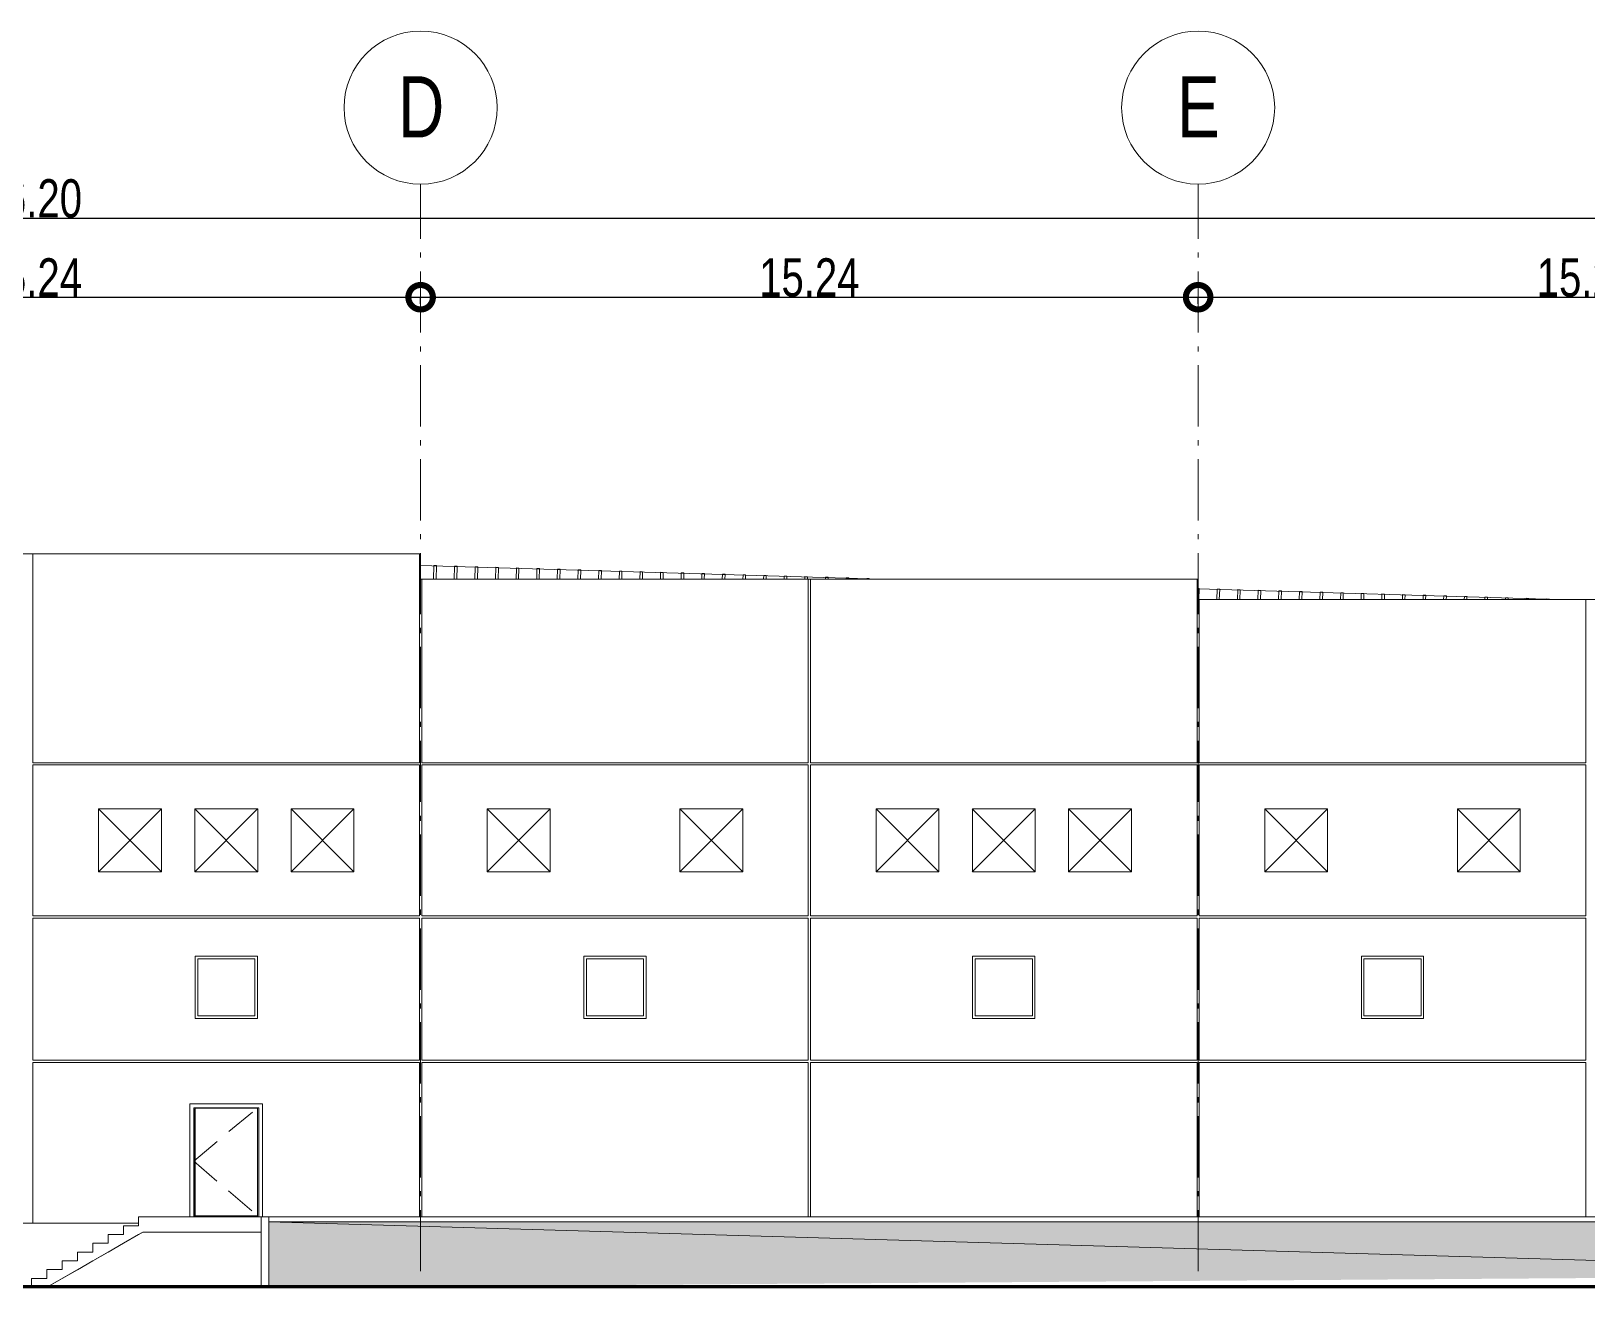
# Model space of a CAD drawing. Header units: metres. Extents: x -199 to 506, y -5 to 23.
# Drawn here: x 205.11 to 235.6, y -1.37 to 23.24 of the extents above; entities that cross this region are included whole.
import ezdxf

# ---------------------------------------------------------------- set-up
doc = ezdxf.new("R2010")
doc.units = ezdxf.units.M
doc.linetypes.add('01_Grid', pattern=[1.74, 1.2, -0.27, 0, -0.27])
doc.linetypes.add('04_Proyection', pattern=[0.9, 0.6, -0.3])
for name, color, linetype, lineweight in [('03EJES-1', 1, '01_Grid', 5), ('04NOEJE', 2, 'Continuous', 18), ('04NOEJE-1', 2, 'Continuous', 5), ('06MUREXT', 92, 'Continuous', 9), ('11PUER', 1, 'Continuous', 5), ('11PUER-1', 1, '04_Proyection', 5), ('13CIVERT', 7, 'Continuous', 5), ('14HATCH-1', 14, 'Continuous', 5), ('22AMUEB', 8, 'Continuous', 5), ('26VENT', 144, 'Continuous', 5), ('31COTAS', 1, 'Continuous', 5), ('46BANQ', 8, 'Continuous', 5), ('70LINEA', 1, 'Continuous', 13), ('70LINEA_1_0', 6, 'Continuous', 80)]:
    doc.layers.add(name, color=color, linetype=linetype, lineweight=lineweight)
doc.styles.add('Arial', font='arial.ttf', dxfattribs={"width": 0.75, "height": 1.2})
doc.styles.add('Arial_1', font='arial.ttf', dxfattribs={"width": 0.75, "height": 0.75})
doc.dimstyles.new('Standard_-_2_5mm_Arial_Transparent', dxfattribs={"dimscale": 0.3048, "dimtxt": 0.765195, "dimasz": 3.149606, "dimexe": 0, "dimexo": 0.984252, "dimgap": 0, "dimtad": 1, "dimrnd": 0.01, "dimzin": 0, "dimdsep": 46, "dimtxsty": 'Arial_1', "dimblk1": 'DOTSMALL', "dimblk2": 'DOTSMALL', "dimsah": 1, "dimcen": 0.09, "dimazin": 0, "dimtfac": 1, "dimtdec": 4, "dimtix": 1, "dimtmove": 0, "dimatfit": 3, "dimfxl": 1, "dimtvp": 1, "dimtolj": 1, "dimtzin": 0, "dimarcsym": 2})

# ---------------------------------------------------------------- blocks, each defined once
blk = doc.blocks.new('Skylight - Barrel Vault - 27_62x1_10 - Barrel Vault-V62-603rWestElevEje1Paint')
at = {"layer": '26VENT'}
for p, q in [((39.484, 12.5), (30.48, 12.771)), ((30.733, 12.5), (30.741, 12.769)), ((30.792, 12.768), (30.741, 12.769)), ((30.792, 12.761), (30.784, 12.5)), ((30.792, 12.768), (30.792, 12.762)), ((31.137, 12.501), (31.145, 12.751)), ((31.196, 12.755), (31.145, 12.757)), ((31.145, 12.751), (31.145, 12.757)), ((31.196, 12.755), (31.188, 12.501)), ((31.542, 12.501), (31.549, 12.739)), ((31.6, 12.743), (31.549, 12.745)), ((31.549, 12.739), (31.549, 12.745)), ((31.6, 12.743), (31.593, 12.502)), ((31.946, 12.501), (31.953, 12.733)), ((32.004, 12.731), (31.953, 12.733)), ((32.004, 12.725), (31.997, 12.502)), ((32.004, 12.731), (32.004, 12.725)), ((32.35, 12.5), (32.357, 12.714)), ((32.408, 12.719), (32.357, 12.721)), ((32.357, 12.715), (32.357, 12.721)), ((32.407, 12.713), (32.401, 12.502)), ((32.408, 12.719), (32.407, 12.713)), ((32.755, 12.5), (32.761, 12.708)), ((32.812, 12.707), (32.761, 12.708)), ((32.812, 12.707), (32.805, 12.502)), ((33.159, 12.501), (33.165, 12.696)), ((33.216, 12.695), (33.165, 12.696)), ((33.216, 12.695), (33.21, 12.502)), ((33.563, 12.502), (33.569, 12.684)), ((33.619, 12.683), (33.569, 12.684)), ((33.619, 12.676), (33.614, 12.502)), ((33.619, 12.683), (33.619, 12.677)), ((33.968, 12.502), (33.973, 12.672)), ((34.023, 12.67), (33.973, 12.672)), ((34.023, 12.67), (34.018, 12.501)), ((34.372, 12.501), (34.376, 12.653)), ((34.376, 12.654), (34.377, 12.66)), ((34.427, 12.658), (34.377, 12.66)), ((34.427, 12.658), (34.423, 12.501)), ((34.776, 12.502), (34.781, 12.648)), ((34.831, 12.646), (34.781, 12.648)), ((34.831, 12.64), (34.827, 12.502)), ((34.831, 12.646), (34.831, 12.64)), ((35.18, 12.502), (35.184, 12.635)), ((35.235, 12.634), (35.184, 12.635)), ((35.235, 12.628), (35.231, 12.502)), ((35.235, 12.634), (35.235, 12.628)), ((35.585, 12.503), (35.588, 12.617)), ((35.639, 12.622), (35.588, 12.623)), ((35.588, 12.618), (35.588, 12.623)), ((35.639, 12.622), (35.636, 12.503)), ((35.989, 12.502), (35.992, 12.611)), ((36.043, 12.61), (35.992, 12.611)), ((36.043, 12.61), (36.04, 12.502)), ((36.393, 12.501), (36.396, 12.599)), ((36.447, 12.597), (36.396, 12.599)), ((36.447, 12.591), (36.444, 12.5)), ((36.447, 12.597), (36.447, 12.592)), ((36.798, 12.502), (36.8, 12.58)), ((36.851, 12.585), (36.8, 12.587)), ((36.8, 12.581), (36.8, 12.587)), ((36.851, 12.585), (36.848, 12.503)), ((37.202, 12.503), (37.204, 12.569)), ((37.255, 12.573), (37.204, 12.575)), ((37.204, 12.569), (37.204, 12.575)), ((37.255, 12.573), (37.253, 12.503)), ((37.606, 12.502), (37.608, 12.562)), ((37.659, 12.561), (37.608, 12.562)), ((37.659, 12.555), (37.657, 12.502)), ((37.659, 12.561), (37.659, 12.555)), ((38.011, 12.502), (38.012, 12.55)), ((38.063, 12.549), (38.012, 12.55)), ((38.063, 12.542), (38.061, 12.503)), ((38.063, 12.549), (38.063, 12.543)), ((38.415, 12.503), (38.416, 12.538)), ((38.467, 12.537), (38.416, 12.538)), ((38.467, 12.537), (38.466, 12.503)), ((38.819, 12.501), (38.82, 12.52)), ((38.871, 12.524), (38.82, 12.526)), ((38.82, 12.52), (38.82, 12.526)), ((38.871, 12.524), (38.87, 12.499)), ((39.223, 12.503), (39.224, 12.514)), ((39.275, 12.512), (39.224, 12.514)), ((39.275, 12.512), (39.274, 12.507)), ((39.274, 12.506), (39.274, 12.503)), ((39.679, 12.5), (39.628, 12.502)), ((39.628, 12.502), (39.628, 12.502)), ((45.738, 12.318), (45.72, 12.318)), ((52.773, 12.1), (45.72, 12.312)), ((45.738, 12.318), (45.731, 12.1)), ((46.085, 12.1), (46.091, 12.301)), ((46.142, 12.306), (46.091, 12.307)), ((46.091, 12.301), (46.091, 12.307)), ((46.142, 12.306), (46.135, 12.1)), ((46.489, 12.101), (46.495, 12.295)), ((46.545, 12.293), (46.495, 12.295)), ((46.545, 12.287), (46.54, 12.101)), ((46.545, 12.293), (46.545, 12.288)), ((46.893, 12.101), (46.899, 12.283)), ((46.949, 12.281), (46.899, 12.283)), ((46.949, 12.275), (46.944, 12.101)), ((46.949, 12.281), (46.949, 12.276)), ((47.297, 12.101), (47.303, 12.271)), ((47.353, 12.269), (47.303, 12.271)), ((47.353, 12.269), (47.348, 12.101)), ((47.702, 12.101), (47.707, 12.259)), ((47.757, 12.257), (47.707, 12.259)), ((47.757, 12.257), (47.753, 12.1)), ((48.106, 12.1), (48.11, 12.246)), ((48.161, 12.245), (48.11, 12.246)), ((48.161, 12.239), (48.157, 12.1)), ((48.161, 12.245), (48.161, 12.239)), ((48.51, 12.101), (48.514, 12.234)), ((48.565, 12.233), (48.514, 12.234)), ((48.565, 12.233), (48.561, 12.101)), ((48.915, 12.101), (48.918, 12.216)), ((48.969, 12.221), (48.918, 12.222)), ((48.918, 12.216), (48.918, 12.222)), ((48.969, 12.221), (48.966, 12.101)), ((49.319, 12.101), (49.322, 12.21)), ((49.373, 12.208), (49.322, 12.21)), ((49.373, 12.202), (49.37, 12.101)), ((49.373, 12.208), (49.373, 12.203)), ((49.725, 12.173), (49.726, 12.198)), ((49.777, 12.196), (49.726, 12.198)), ((49.723, 12.1), (49.725, 12.173)), ((49.777, 12.19), (49.774, 12.1)), ((49.777, 12.196), (49.777, 12.19)), ((50.128, 12.101), (50.13, 12.179)), ((50.181, 12.184), (50.13, 12.186)), ((50.13, 12.18), (50.13, 12.186)), ((50.181, 12.184), (50.178, 12.101)), ((50.532, 12.101), (50.534, 12.167)), ((50.585, 12.172), (50.534, 12.173)), ((50.534, 12.168), (50.534, 12.173)), ((50.585, 12.166), (50.583, 12.101)), ((50.585, 12.172), (50.585, 12.166)), ((50.936, 12.101), (50.938, 12.161)), ((50.989, 12.16), (50.938, 12.161)), ((50.989, 12.153), (50.987, 12.1)), ((50.989, 12.16), (50.989, 12.154)), ((51.341, 12.101), (51.342, 12.143)), ((51.393, 12.148), (51.342, 12.149)), ((51.342, 12.143), (51.342, 12.149)), ((51.393, 12.141), (51.391, 12.101)), ((51.393, 12.148), (51.393, 12.142)), ((51.745, 12.101), (51.746, 12.137)), ((51.797, 12.135), (51.746, 12.137)), ((51.797, 12.135), (51.796, 12.101)), ((52.149, 12.1), (52.15, 12.125)), ((52.201, 12.123), (52.15, 12.125)), ((52.201, 12.123), (52.2, 12.101)), ((52.553, 12.101), (52.554, 12.113)), ((52.605, 12.111), (52.554, 12.113)), ((52.605, 12.111), (52.604, 12.101)), ((52.969, 12.1), (52.958, 12.1))]:
    blk.add_line(p, q, dxfattribs=at)
blk = doc.blocks.new('Window - Fixed - 1_22x1_22 - Standard-7124419-603rWestElevEje1Paint')
at = {"layer": '26VENT'}
for p, q in [((3.25, 5.06), (3.25, 3.94)), ((3.25, 5.06), (4.37, 5.06)), ((3.25, 3.94), (3.25, 5.06)), ((4.37, 3.94), (4.37, 5.06)), ((4.37, 5.06), (4.37, 3.94)), ((3.25, 3.94), (4.37, 3.94)), ((4.37, 3.94), (3.25, 3.94))]:
    blk.add_line(p, q, dxfattribs=at)
blk = doc.blocks.new('Sgl - F - AI - 4_x7_-7287666-603rWestElevEje1Paint')
at = {"layer": '11PUER'}
for p, q in [((26.062645, 2.1336), (27.281845, 2.1336)), ((26.062645, 2.1336), (26.062645, 0.01905)), ((27.281845, 0.01905), (27.281845, 2.1336)), ((27.281845, 0.01905), (26.062645, 0.01905))]:
    blk.add_line(p, q, dxfattribs=at)
at = {"layer": '11PUER-1'}
for q in [(27.307245, 2.159), (27.307245, 0)]:
    blk.add_line((26.032755, 1.092625), q, dxfattribs=at)
blk = doc.blocks.new('Mesker Frame AI - Mesker Frame AI2-7287668-603rWestElevEje1Paint')
at = {"layer": '22AMUEB'}
for p, q in [((27.380745, 2.2136), (25.959255, 2.2136)), ((25.959255, 2.2136), (25.959255, 0)), ((26.034255, 0), (26.034255, 2.1386)), ((26.034255, 2.1386), (27.305745, 2.1386)), ((27.305745, 2.1386), (27.305745, 0)), ((27.380745, 2.2136), (27.380745, 0)), ((26.054255, 0), (26.054255, 2.1186)), ((26.054255, 2.1186), (26.062645, 2.1186)), ((27.281845, 2.1186), (27.285745, 2.1186)), ((27.285745, 2.1186), (27.285745, 0))]:
    blk.add_line(p, q, dxfattribs=at)
blk = doc.blocks.new('Window - Square Opening - 1_23x1_23m-7476537-603rWestElevEje1Paint')
at = {"layer": '26VENT'}
for p, q in [((1.3067, 6.76405), (2.5386, 7.99595)), ((1.3067, 7.99595), (2.5386, 6.76405))]:
    blk.add_line(p, q, dxfattribs=at)
blk = doc.blocks.new('Window - Square Opening - 1_23x1_23m-V64-603rWestElevEje1Paint')
at = {"layer": '26VENT'}
for p, q in [((52.0333, 6.76405), (50.8014, 7.99595)), ((52.0333, 7.99595), (50.8014, 6.76405))]:
    blk.add_line(p, q, dxfattribs=at)
blk = doc.blocks.new('Grid - Standard-4449989-603rWestElevEje1Paint')
at = {"layer": '04NOEJE'}
blk.add_circle((0, 21.744), 1.5, dxfattribs=at)
blk = doc.blocks.new('_DotSmall')
at = {"color": 0, "linetype": 'ByBlock', "const_width": 0.5}
blk.add_lwpolyline([(-0.0625, 0, 1), (0.0625, 0, 1)], format="xyb", close=True, dxfattribs=at)
blk = doc.blocks.new('DIMBLOCK27-603rWestElevEje1Paint')
at = {"layer": '31COTAS', "color": 0, "lineweight": -2, "transparency": 16777216}
for p, q in [((167.021, 19.447), (167.021, 19.577)), ((167.021, 19.577), (243.221, 19.577)), ((243.221, 19.447), (243.221, 19.577))]:
    blk.add_line(p, q, dxfattribs=at)
at = {"layer": 'Defpoints', "color": 0, "transparency": 16777216}
for p in [(167.021, 19.747), (243.221, 19.747), (243.221, 19.577)]:
    blk.add_point(p, dxfattribs=at)
at = {"layer": '31COTAS', "color": 0, "lineweight": -2, "transparency": 16777216, "xscale": 0.9599999999999999, "yscale": 0.9599999999999999, "zscale": 0.9599999999999999, "rotation": 180}
blk.add_blockref('_DotSmall', (167.021, 19.577), dxfattribs=at)
at = {"layer": '31COTAS', "color": 0, "lineweight": -2, "transparency": 16777216, "xscale": 0.9599999999999999, "yscale": 0.9599999999999999, "zscale": 0.9599999999999999}
blk.add_blockref('_DotSmall', (243.221, 19.577), dxfattribs=at)
at = {"layer": '31COTAS', "color": 0, "transparency": 16777216, "insert": (205.121, 19.96), "char_height": 0.75, "width": 2.28852, "attachment_point": 5, "style": 'Arial_1'}
blk.add_mtext('\\A1;76.20', dxfattribs=at)
blk = doc.blocks.new('DIMBLOCK30-603rWestElevEje1Paint')
at = {"layer": '31COTAS', "color": 0, "lineweight": -2, "transparency": 16777216}
for p, q in [((197.501, 17.897), (197.501, 18.027)), ((197.501, 18.027), (212.741, 18.027)), ((212.741, 17.897), (212.741, 18.027))]:
    blk.add_line(p, q, dxfattribs=at)
at = {"layer": 'Defpoints', "color": 0, "transparency": 16777216}
for p in [(197.501, 18.197), (212.741, 18.197), (212.741, 18.027)]:
    blk.add_point(p, dxfattribs=at)
at = {"layer": '31COTAS', "color": 0, "lineweight": -2, "transparency": 16777216, "xscale": 0.9599999999999999, "yscale": 0.9599999999999999, "zscale": 0.9599999999999999, "rotation": 180}
blk.add_blockref('_DotSmall', (197.501, 18.027), dxfattribs=at)
at = {"layer": '31COTAS', "color": 0, "lineweight": -2, "transparency": 16777216, "xscale": 0.9599999999999999, "yscale": 0.9599999999999999, "zscale": 0.9599999999999999}
blk.add_blockref('_DotSmall', (212.741, 18.027), dxfattribs=at)
at = {"layer": '31COTAS', "color": 0, "transparency": 16777216, "insert": (205.121, 18.41), "char_height": 0.75, "width": 2.28852, "attachment_point": 5, "style": 'Arial_1'}
blk.add_mtext('\\A1;15.24', dxfattribs=at)
blk = doc.blocks.new('DIMBLOCK31-603rWestElevEje1Paint')
at = {"layer": '31COTAS', "color": 0, "lineweight": -2, "transparency": 16777216}
for p, q in [((212.741, 17.897), (212.741, 18.027)), ((212.741, 18.027), (227.981, 18.027)), ((227.981, 17.897), (227.981, 18.027))]:
    blk.add_line(p, q, dxfattribs=at)
at = {"layer": 'Defpoints', "color": 0, "transparency": 16777216}
for p in [(212.741, 18.197), (227.981, 18.197), (227.981, 18.027)]:
    blk.add_point(p, dxfattribs=at)
at = {"layer": '31COTAS', "color": 0, "lineweight": -2, "transparency": 16777216, "xscale": 0.9599999999999999, "yscale": 0.9599999999999999, "zscale": 0.9599999999999999, "rotation": 180}
blk.add_blockref('_DotSmall', (212.741, 18.027), dxfattribs=at)
at = {"layer": '31COTAS', "color": 0, "lineweight": -2, "transparency": 16777216, "xscale": 0.9599999999999999, "yscale": 0.9599999999999999, "zscale": 0.9599999999999999}
blk.add_blockref('_DotSmall', (227.981, 18.027), dxfattribs=at)
at = {"layer": '31COTAS', "color": 0, "transparency": 16777216, "insert": (220.361, 18.41), "char_height": 0.75, "width": 2.28852, "attachment_point": 5, "style": 'Arial_1'}
blk.add_mtext('\\A1;15.24', dxfattribs=at)
blk = doc.blocks.new('DIMBLOCK32-603rWestElevEje1Paint')
at = {"layer": '31COTAS', "color": 0, "lineweight": -2, "transparency": 16777216}
for p, q in [((227.981, 17.897), (227.981, 18.027)), ((227.981, 18.027), (243.221, 18.027)), ((243.221, 17.897), (243.221, 18.027))]:
    blk.add_line(p, q, dxfattribs=at)
at = {"layer": 'Defpoints', "color": 0, "transparency": 16777216}
for p in [(227.981, 18.197), (243.221, 18.197), (243.221, 18.027)]:
    blk.add_point(p, dxfattribs=at)
at = {"layer": '31COTAS', "color": 0, "lineweight": -2, "transparency": 16777216, "xscale": 0.9599999999999999, "yscale": 0.9599999999999999, "zscale": 0.9599999999999999, "rotation": 180}
blk.add_blockref('_DotSmall', (227.981, 18.027), dxfattribs=at)
at = {"layer": '31COTAS', "color": 0, "lineweight": -2, "transparency": 16777216, "xscale": 0.9599999999999999, "yscale": 0.9599999999999999, "zscale": 0.9599999999999999}
blk.add_blockref('_DotSmall', (243.221, 18.027), dxfattribs=at)
at = {"layer": '31COTAS', "color": 0, "transparency": 16777216, "insert": (235.601, 18.41), "char_height": 0.75, "width": 2.28852, "attachment_point": 5, "style": 'Arial_1'}
blk.add_mtext('\\A1;15.24', dxfattribs=at)

msp = doc.modelspace()

# ---------------------------------------------------------------- hatches: boundary and pattern name
at = {"layer": '14HATCH-1'}
h = msp.add_hatch(dxfattribs=at)
h.set_pattern_fill('FP_10', color=256, style=0, pattern_type=2)
h.set_pattern_definition([(359.602, (184.0786, -1.168), (3.809493, 0.92156), [1.143, -2.667]), (359.602, (186.3636, -1.089), (3.809493, 0.92156), [0.952, -2.857]), (359.602, (186.1736, -1.04), (3.809493, 0.92156), [0.762, -3.048]), (359.602, (185.0306, -0.795), (3.809493, 0.92156), [0.571, -0.571, 0.762, -1.905]), (359.602, (185.0306, -0.748), (3.809493, 0.92156), [0.762, -0.19, 0.952, -1.905]), (359.602, (183.3166, -0.546), (3.809493, 0.92156), [0.952, -2.857]), (359.602, (186.9356, -0.524), (3.809493, 0.92156), [0.952, -2.857]), (90, (183.3166, -0.973), (-3.81, 0.974), [0.142, -0.806]), (90, (183.8876, -0.266), (-3.81, 0.974), [0.095, -0.853]), (90, (184.0786, -1.168), (-3.81, 0.974), [0.142, -0.806]), (90, (184.4596, -0.317), (-3.81, 0.974), [0.047, -0.9]), (90, (184.6496, -0.698), (-3.81, 0.974), [0.142, -0.806]), (90, (185.0306, -1.032), (-3.81, 0.974), [0.237, -0.711]), (90, (185.4116, -0.371), (-3.81, 0.974), [0.142, -0.806]), (90, (185.7926, -0.753), (-3.81, 0.974), [0.19, -0.758]), (90, (185.9826, -0.754), (-3.81, 0.974), [0.19, -0.758]), (90, (186.3636, -1.184), (-3.81, 0.974), [0.095, -0.853]), (90, (186.9356, -1.045), (-3.81, 0.974), [0.237, -0.711]), (13.595, (183.6976, -1.07), (0.000264, 0.947613), [1.176, -2.744]), (13.595, (184.0786, -1.025), (0.000264, 0.947613), [0.588, -3.332]), (13.595, (185.7926, -0.516), (0.000264, 0.947613), [0.784, -3.136]), (13.595, (185.7926, -0.469), (0.000264, 0.947613), [0.588, -3.332]), (165.655, (184.4596, -0.554), (-3.810145, 0.026838), [0.197, -3.736]), (165.655, (183.6976, -1.07), (-3.810145, 0.026838), [0.393, -3.539]), (165.655, (184.8406, -0.794), (-3.810145, 0.026838), [0.393, -3.539]), (165.655, (185.7926, -0.563), (-3.810145, 0.026838), [0.393, -3.539]), (165.655, (186.9356, -0.382), (-3.810145, 0.026838), [0.59, -3.343]), (165.655, (186.9356, -0.429), (-3.810145, 0.026838), [0.393, -3.539]), (165.655, (186.7446, -0.333), (-3.810145, 0.026838), [0.393, -3.539]), (165.655, (185.6016, -1.178), (-3.810145, 0.026838), [0.59, -3.343]), (6.698, (186.7446, -0.617), (3.8101292, -0.0267843), [0.384, -7.289]), (6.698, (185.7926, -0.848), (3.8101292, -0.0267843), [0.384, -7.289]), (6.698, (184.4596, -0.554), (3.8101292, -0.0267843), [0.767, -6.905]), (6.698, (184.6496, -0.319), (3.8101292, -0.0267843), [0.767, -6.905]), (6.698, (184.6496, -0.556), (3.8101292, -0.0267843), [0.767, -6.905]), (6.698, (186.9356, -0.382), (3.8101292, -0.0267843), [0.767, -6.905]), (6.698, (183.3166, -0.831), (3.8101292, -0.0267843), [1.151, -6.521]), (6.698, (183.3166, -0.783), (3.8101292, -0.0267843), [1.151, -6.521]), (6.698, (183.3166, -0.404), (3.8101292, -0.0267843), [1.151, -6.521]), (26.133, (185.2206, -0.465), (-0.000457, 0.947676), [0.212, -4.032]), (26.133, (186.9356, -0.524), (-0.000457, 0.947676), [0.212, -2.546, 0.424, -1.061]), (26.133, (186.5546, -0.616), (-0.000457, 0.947676), [0.424, -3.819]), (26.133, (184.2686, -0.505), (-0.000457, 0.947676), [0.424, -3.819]), (26.133, (184.0786, -0.504), (-0.000457, 0.947676), [0.424, -3.819]), (26.133, (185.4116, -0.419), (-0.000457, 0.947676), [0.637, -3.607]), (153.228, (184.4596, -0.649), (-0.000155, 0.947652), [0.213, -4.054]), (153.228, (186.9356, -0.761), (-0.000155, 0.947652), [0.213, -4.054]), (153.228, (186.1736, -1.04), (-0.000155, 0.947652), [0.427, -3.841]), (153.228, (185.9826, -0.991), (-0.000155, 0.947652), [0.427, -3.841]), (153.228, (186.3636, -0.33), (-0.000155, 0.947652), [0.427, -3.841]), (153.228, (183.3166, -0.783), (-0.000155, 0.947652), [0.427, -3.841]), (153.228, (185.2206, -1.176), (-0.000155, 0.947652), [0.64, -3.627]), (172.517, (186.5546, -0.616), (-3.8100083, 0.02641), [0.769, -6.917]), (172.517, (186.7446, -0.665), (-3.8100083, 0.02641), [0.769, -6.917]), (172.517, (183.8876, -1.119), (-3.8100083, 0.02641), [0.384, -7.301]), (172.517, (185.0306, -0.748), (-3.8100083, 0.02641), [0.384, -7.301]), (172.517, (185.7926, -0.469), (-3.8100083, 0.02641), [0.384, -7.301])])
h.paths.add_polyline_path([(245.401, -1.131), (247.809, -1.111), (243.721, -0.1), (209.766, -0.1), (245.17, -1.124)])
h = msp.add_hatch(dxfattribs=at)
h.set_pattern_fill('FP_11', color=256, style=0, pattern_type=2)
h.set_pattern_definition([(0.344, (184.1186, -2.05), (3.80989, 1.5289), [1.143, -2.667]), (0.344, (186.4046, -1.886), (3.80989, 1.5289), [0.952, -2.857]), (0.344, (186.2146, -1.812), (3.80989, 1.5289), [0.762, -3.048]), (0.344, (185.0716, -1.442), (3.80989, 1.5289), [0.571, -0.571, 0.762, -1.905]), (0.344, (185.0716, -1.367), (3.80989, 1.5289), [0.762, -0.19, 0.952, -1.905]), (0.344, (183.3566, -1.076), (3.80989, 1.5289), [0.952, -2.857]), (0.344, (186.9766, -0.979), (3.80989, 1.5289), [0.952, -2.857]), (90, (183.3566, -1.754), (-3.81, 1.483), [0.226, -1.28]), (90, (183.9286, -0.62), (-3.81, 1.483), [0.151, -1.356]), (90, (184.1186, -2.05), (-3.81, 1.483), [0.226, -1.28]), (90, (184.4996, -0.692), (-3.81, 1.483), [0.075, -1.431]), (90, (184.6906, -1.294), (-3.81, 1.483), [0.226, -1.28]), (90, (185.0716, -1.819), (-3.81, 1.483), [0.377, -1.13]), (90, (185.4526, -0.762), (-3.81, 1.483), [0.226, -1.28]), (90, (185.8336, -1.362), (-3.81, 1.483), [0.301, -1.205]), (90, (186.0236, -1.361), (-3.81, 1.483), [0.301, -1.205]), (90, (186.4046, -2.036), (-3.81, 1.483), [0.151, -1.356]), (90, (186.9766, -1.807), (-3.81, 1.483), [0.377, -1.13]), (21.867, (183.7376, -1.902), (-5.3e-05, 1.50636), [1.232, -2.874]), (21.867, (184.1186, -1.824), (-5.3e-05, 1.50636), [0.616, -3.489]), (21.867, (185.8336, -0.986), (-5.3e-05, 1.50636), [0.821, -3.284]), (21.867, (185.8336, -0.91), (-5.3e-05, 1.50636), [0.616, -3.489]), (158.728, (184.4996, -1.069), (-3.810044, -0.02332), [0.204, -3.884]), (158.728, (183.7376, -1.902), (-3.810044, -0.02332), [0.409, -3.68]), (158.728, (184.8806, -1.443), (-3.810044, -0.02332), [0.409, -3.68]), (158.728, (185.8336, -1.061), (-3.810044, -0.02332), [0.409, -3.68]), (158.728, (186.9766, -0.753), (-3.810044, -0.02332), [0.613, -3.475]), (158.728, (186.9766, -0.828), (-3.810044, -0.02332), [0.409, -3.68]), (158.728, (186.7856, -0.679), (-3.810044, -0.02332), [0.409, -3.68]), (158.728, (185.6426, -2.041), (-3.810044, -0.02332), [0.613, -3.475]), (11.512, (186.7856, -1.13), (3.810087, 0.022851), [0.389, -7.387]), (11.512, (185.8336, -1.513), (3.810087, 0.022851), [0.389, -7.387]), (11.512, (184.4996, -1.069), (3.810087, 0.022851), [0.778, -6.999]), (11.512, (184.6906, -0.691), (3.810087, 0.022851), [0.778, -6.999]), (11.512, (184.6906, -1.068), (3.810087, 0.022851), [0.778, -6.999]), (11.512, (186.9766, -0.753), (3.810087, 0.022851), [0.778, -6.999]), (11.512, (183.3566, -1.528), (3.810087, 0.022851), [1.166, -6.61]), (11.512, (183.3566, -1.452), (3.810087, 0.022851), [1.166, -6.61]), (11.512, (183.3566, -0.85), (3.810087, 0.022851), [1.166, -6.61]), (38.543, (185.2616, -0.914), (-0.000366, 1.505831), [0.244, -4.628]), (38.543, (186.9766, -0.979), (-0.000366, 1.505831), [0.244, -2.923, 0.487, -1.218]), (38.543, (186.5956, -1.132), (-0.000366, 1.505831), [0.487, -4.384]), (38.543, (184.3096, -0.995), (-0.000366, 1.505831), [0.487, -4.384]), (38.543, (184.1186, -0.996), (-0.000366, 1.505831), [0.487, -4.384]), (38.543, (185.4526, -0.837), (-0.000366, 1.505831), [0.731, -4.14]), (141.881, (184.4996, -1.219), (-0.000163, 1.506362), [0.242, -4.601]), (141.881, (186.9766, -1.355), (-0.000163, 1.506362), [0.242, -4.601]), (141.881, (186.2146, -1.812), (-0.000163, 1.506362), [0.484, -4.358]), (141.881, (186.0236, -1.737), (-0.000163, 1.506362), [0.484, -4.358]), (141.881, (186.4046, -0.681), (-0.000163, 1.506362), [0.484, -4.358]), (141.881, (183.3566, -1.452), (-0.000163, 1.506362), [0.484, -4.358]), (141.881, (185.2616, -2.043), (-0.000163, 1.506362), [0.726, -4.116]), (169.15, (186.5956, -1.132), (-3.810474, -0.023136), [0.776, -6.983]), (169.15, (186.7856, -1.206), (-3.810474, -0.023136), [0.776, -6.983]), (169.15, (183.9286, -1.976), (-3.810474, -0.023136), [0.388, -7.371]), (169.15, (185.0716, -1.367), (-3.810474, -0.023136), [0.388, -7.371]), (169.15, (185.8336, -0.91), (-3.810474, -0.023136), [0.388, -7.371])])
h.paths.add_polyline_path([(209.766, -1.373), (211.312, -1.373), (245.401, -1.131), (209.766, -0.1), (209.766, -1.281)])

# ---------------------------------------------------------------- linework, layer by layer
at = {"layer": '03EJES-1'}
for p, q in [((212.741, -1.067), (212.741, 20.244)), ((227.981, -1.067), (227.981, 20.244))]:
    msp.add_line(p, q, dxfattribs=at)
at = {"layer": '06MUREXT'}
for p, q in [((212.741, 13), (197.501, 13)), ((212.741, 12.5), (212.741, 13)), ((227.981, 12.5), (212.741, 12.5)), ((227.981, 12.1), (227.981, 12.5)), ((243.221, 12.1), (227.981, 12.1)), ((206.427, 6.764), (206.427, 7.996)), ((206.427, 7.996), (207.659, 7.996)), ((207.659, 7.996), (207.659, 6.764)), ((208.315, 6.764), (208.315, 7.996)), ((208.315, 7.996), (209.547, 7.996)), ((209.547, 7.996), (209.547, 6.764)), ((210.202, 6.764), (210.202, 7.996)), ((210.202, 7.996), (211.434, 7.996)), ((211.434, 7.996), (211.434, 6.764)), ((214.047, 6.764), (214.047, 7.996)), ((214.047, 7.996), (215.279, 7.996)), ((215.279, 7.996), (215.279, 6.764)), ((217.822, 6.764), (217.822, 7.996)), ((217.822, 7.996), (219.054, 7.996)), ((219.054, 7.996), (219.054, 6.764)), ((221.667, 6.764), (221.667, 7.996)), ((221.667, 7.996), (222.899, 7.996)), ((222.899, 7.996), (222.899, 6.764)), ((223.555, 6.764), (223.555, 7.996)), ((223.555, 7.996), (224.787, 7.996)), ((224.787, 7.996), (224.787, 6.764)), ((225.442, 6.764), (225.442, 7.996)), ((225.442, 7.996), (226.674, 7.996)), ((226.674, 7.996), (226.674, 6.764)), ((229.287, 6.764), (229.287, 7.996)), ((229.287, 7.996), (230.519, 7.996)), ((230.519, 7.996), (230.519, 6.764)), ((233.062, 6.764), (233.062, 7.996)), ((233.062, 7.996), (234.294, 7.996)), ((234.294, 7.996), (234.294, 6.764)), ((207.659, 6.764), (206.427, 6.764)), ((209.547, 6.764), (208.315, 6.764)), ((211.434, 6.764), (210.202, 6.764)), ((215.279, 6.764), (214.047, 6.764)), ((219.054, 6.764), (217.822, 6.764)), ((222.899, 6.764), (221.667, 6.764)), ((224.787, 6.764), (223.555, 6.764)), ((226.674, 6.764), (225.442, 6.764)), ((230.519, 6.764), (229.287, 6.764)), ((234.294, 6.764), (233.062, 6.764)), ((208.321, 3.89), (208.321, 5.11)), ((208.321, 5.11), (209.541, 5.11)), ((209.541, 5.11), (209.541, 3.89)), ((215.941, 3.89), (215.941, 5.11)), ((215.941, 5.11), (217.161, 5.11)), ((217.161, 5.11), (217.161, 3.89)), ((223.561, 3.89), (223.561, 5.11)), ((223.561, 5.11), (224.781, 5.11)), ((224.781, 5.11), (224.781, 3.89)), ((231.181, 3.89), (231.181, 5.11)), ((231.181, 5.11), (232.401, 5.11)), ((232.401, 5.11), (232.401, 3.89)), ((209.541, 3.89), (208.321, 3.89)), ((217.161, 3.89), (215.941, 3.89)), ((224.781, 3.89), (223.561, 3.89)), ((232.401, 3.89), (231.181, 3.89)), ((207.214, -0.125), (203.634, -0.125)), ((207.293, -0.3), (205.427, -1.373)), ((209.614, -0.3), (207.293, -0.3)), ((209.614, -1.373), (209.614, 0)), ((209.614, 0), (209.766, 0)), ((209.766, 0), (209.766, -1.373))]:
    msp.add_line(p, q, dxfattribs=at)
at = {"layer": '13CIVERT'}
for p, q in [((206.914, -0.173), (207.214, -0.173)), ((206.914, -0.345), (206.914, -0.173)), ((207.214, 0), (207.293, 0)), ((207.214, 0), (207.214, -0.173)), ((207.214, -0.346), (207.293, -0.3)), ((207.293, 0), (209.614, 0)), ((207.293, -0.3), (209.614, -0.3)), ((206.314, -0.518), (206.614, -0.518)), ((206.314, -0.69), (206.314, -0.518)), ((206.614, -0.345), (206.914, -0.345)), ((206.614, -0.518), (206.614, -0.345)), ((206.914, -0.518), (206.614, -0.691)), ((207.214, -0.346), (206.914, -0.518)), ((205.714, -0.863), (206.014, -0.863)), ((205.714, -1.035), (205.714, -0.863)), ((206.014, -0.69), (206.314, -0.69)), ((206.014, -0.863), (206.014, -0.69)), ((206.014, -1.036), (206.314, -0.863)), ((206.314, -0.863), (206.614, -0.691)), ((205.114, -1.208), (205.414, -1.208)), ((205.114, -1.373), (205.114, -1.208)), ((205.414, -1.035), (205.714, -1.035)), ((205.414, -1.208), (205.414, -1.035)), ((205.427, -1.373), (205.714, -1.208)), ((205.714, -1.208), (206.014, -1.036))]:
    msp.add_line(p, q, dxfattribs=at)
at = {"layer": '46BANQ'}
for p, q in [((243.721, 0), (209.766, 0)), ((209.766, -0.1), (245.401, -1.131)), ((243.721, -0.1), (209.766, -0.1))]:
    msp.add_line(p, q, dxfattribs=at)
at = {"layer": '70LINEA'}
for p, q in [((205.142, 8.902), (205.142, 13)), ((212.719, 13), (205.142, 13)), ((212.719, 8.902), (212.719, 13)), ((212.762, 8.902), (212.762, 12.5)), ((220.339, 12.5), (212.762, 12.5)), ((220.339, 8.902), (220.339, 12.5)), ((220.382, 8.902), (220.382, 12.5)), ((227.959, 12.5), (220.382, 12.5)), ((227.959, 8.902), (227.959, 12.5)), ((228.002, 8.902), (228.002, 12.1)), ((235.579, 12.1), (228.002, 12.1)), ((235.579, 8.902), (235.579, 12.1)), ((212.719, 8.902), (205.142, 8.902)), ((205.142, 8.858), (212.719, 8.858)), ((205.142, 5.902), (205.142, 8.858)), ((212.719, 8.858), (212.719, 5.902)), ((220.339, 8.902), (212.762, 8.902)), ((212.762, 8.858), (220.339, 8.858)), ((212.762, 5.902), (212.762, 8.858)), ((220.339, 8.858), (220.339, 5.902)), ((227.959, 8.902), (220.382, 8.902)), ((220.382, 8.858), (227.959, 8.858)), ((220.382, 5.902), (220.382, 8.858)), ((227.959, 8.858), (227.959, 5.902)), ((235.579, 8.902), (228.002, 8.902)), ((228.002, 8.858), (235.579, 8.858)), ((228.002, 5.902), (228.002, 8.858)), ((235.579, 8.858), (235.579, 5.902)), ((206.427, 6.764), (206.427, 7.996)), ((206.427, 7.996), (207.659, 7.996)), ((207.659, 7.996), (207.659, 6.764)), ((208.315, 6.764), (208.315, 7.996)), ((208.315, 7.996), (209.547, 7.996)), ((209.547, 7.996), (209.547, 6.764)), ((210.202, 6.764), (210.202, 7.996)), ((210.202, 7.996), (211.434, 7.996)), ((211.434, 7.996), (211.434, 6.764)), ((214.047, 6.764), (214.047, 7.996)), ((214.047, 7.996), (215.279, 7.996)), ((215.279, 7.996), (215.279, 6.764)), ((217.822, 6.764), (217.822, 7.996)), ((217.822, 7.996), (219.054, 7.996)), ((219.054, 7.996), (219.054, 6.764)), ((221.667, 6.764), (221.667, 7.996)), ((221.667, 7.996), (222.899, 7.996)), ((222.899, 7.996), (222.899, 6.764)), ((223.555, 6.764), (223.555, 7.996)), ((223.555, 7.996), (224.787, 7.996)), ((224.787, 7.996), (224.787, 6.764)), ((225.442, 6.764), (225.442, 7.996)), ((225.442, 7.996), (226.674, 7.996)), ((226.674, 7.996), (226.674, 6.764)), ((229.287, 6.764), (229.287, 7.996)), ((229.287, 7.996), (230.519, 7.996)), ((230.519, 7.996), (230.519, 6.764)), ((233.062, 6.764), (233.062, 7.996)), ((233.062, 7.996), (234.294, 7.996)), ((234.294, 7.996), (234.294, 6.764)), ((207.659, 6.764), (206.427, 6.764)), ((209.547, 6.764), (208.315, 6.764)), ((211.434, 6.764), (210.202, 6.764)), ((215.279, 6.764), (214.047, 6.764)), ((219.054, 6.764), (217.822, 6.764)), ((222.899, 6.764), (221.667, 6.764)), ((224.787, 6.764), (223.555, 6.764)), ((226.674, 6.764), (225.442, 6.764)), ((230.519, 6.764), (229.287, 6.764)), ((234.294, 6.764), (233.062, 6.764)), ((212.719, 5.902), (205.142, 5.902)), ((205.142, 5.858), (212.719, 5.858)), ((205.142, 3.07), (205.142, 5.858)), ((212.719, 5.858), (212.719, 3.07)), ((220.339, 5.902), (212.762, 5.902)), ((212.762, 5.858), (220.339, 5.858)), ((212.762, 3.07), (212.762, 5.858)), ((220.339, 5.858), (220.339, 3.07)), ((227.959, 5.902), (220.382, 5.902)), ((220.382, 5.858), (227.959, 5.858)), ((220.382, 3.07), (220.382, 5.858)), ((227.959, 5.858), (227.959, 3.07)), ((235.579, 5.902), (228.002, 5.902)), ((228.002, 5.858), (235.579, 5.858)), ((228.002, 3.07), (228.002, 5.858)), ((235.579, 5.858), (235.579, 3.07)), ((208.321, 3.89), (208.321, 5.11)), ((208.321, 5.11), (209.541, 5.11)), ((209.541, 5.11), (209.541, 3.89)), ((215.941, 3.89), (215.941, 5.11)), ((215.941, 5.11), (217.161, 5.11)), ((217.161, 5.11), (217.161, 3.89)), ((223.561, 3.89), (223.561, 5.11)), ((223.561, 5.11), (224.781, 5.11)), ((224.781, 5.11), (224.781, 3.89)), ((231.181, 3.89), (231.181, 5.11)), ((231.181, 5.11), (232.401, 5.11)), ((232.401, 5.11), (232.401, 3.89)), ((209.541, 3.89), (208.321, 3.89)), ((217.161, 3.89), (215.941, 3.89)), ((224.781, 3.89), (223.561, 3.89)), ((232.401, 3.89), (231.181, 3.89)), ((212.719, 3.07), (205.142, 3.07)), ((220.339, 3.07), (212.762, 3.07)), ((227.959, 3.07), (220.382, 3.07)), ((235.579, 3.07), (228.002, 3.07)), ((205.142, 3.026), (212.719, 3.026)), ((205.142, -0.125), (205.142, 3.026)), ((212.719, 0), (212.719, 3.026)), ((212.762, 3.026), (220.339, 3.026)), ((212.762, 0), (212.762, 3.026)), ((220.339, 0), (220.339, 3.026)), ((220.382, 3.026), (227.959, 3.026)), ((220.382, 0), (220.382, 3.026)), ((227.959, 0), (227.959, 3.026)), ((228.002, 3.026), (235.579, 3.026)), ((228.002, 0), (228.002, 3.026)), ((235.579, 0), (235.579, 3.026))]:
    msp.add_line(p, q, dxfattribs=at)
at = {"layer": '70LINEA_1_0'}
msp.add_line((153.733, -1.363), (260.45, -1.363), dxfattribs=at)

# ---------------------------------------------------------------- block references
at = {"layer": '04NOEJE'}
for p in [(212.741, 0), (227.981, 0)]:
    msp.add_blockref('Grid - Standard-4449989-603rWestElevEje1Paint', p, dxfattribs=at)
at = {"layer": '11PUER'}
msp.add_blockref('Sgl - F - AI - 4_x7_-7287666-603rWestElevEje1Paint', (182.261, 0), dxfattribs=at)
at = {"layer": '22AMUEB'}
msp.add_blockref('Mesker Frame AI - Mesker Frame AI2-7287668-603rWestElevEje1Paint', (182.261, 0), dxfattribs=at)
at = {"layer": '26VENT'}
for name, p in [('Skylight - Barrel Vault - 27_62x1_10 - Barrel Vault-V62-603rWestElevEje1Paint', (182.261, 0)), ('Window - Square Opening - 1_23x1_23m-7476537-603rWestElevEje1Paint', (205.121, 0)), ('Window - Square Opening - 1_23x1_23m-V64-603rWestElevEje1Paint', (155.626, 0)), ('Window - Square Opening - 1_23x1_23m-V64-603rWestElevEje1Paint', (157.513, 0)), ('Window - Square Opening - 1_23x1_23m-7476537-603rWestElevEje1Paint', (207.008, 0)), ('Window - Square Opening - 1_23x1_23m-7476537-603rWestElevEje1Paint', (208.895, 0)), ('Window - Square Opening - 1_23x1_23m-V64-603rWestElevEje1Paint', (159.401, 0)), ('Window - Square Opening - 1_23x1_23m-7476537-603rWestElevEje1Paint', (212.741, 0)), ('Window - Square Opening - 1_23x1_23m-V64-603rWestElevEje1Paint', (163.246, 0)), ('Window - Square Opening - 1_23x1_23m-7476537-603rWestElevEje1Paint', (216.515, 0)), ('Window - Square Opening - 1_23x1_23m-V64-603rWestElevEje1Paint', (167.021, 0)), ('Window - Square Opening - 1_23x1_23m-7476537-603rWestElevEje1Paint', (220.361, 0)), ('Window - Square Opening - 1_23x1_23m-V64-603rWestElevEje1Paint', (170.866, 0)), ('Window - Square Opening - 1_23x1_23m-V64-603rWestElevEje1Paint', (172.753, 0)), ('Window - Square Opening - 1_23x1_23m-7476537-603rWestElevEje1Paint', (222.248, 0)), ('Window - Square Opening - 1_23x1_23m-7476537-603rWestElevEje1Paint', (224.135, 0)), ('Window - Square Opening - 1_23x1_23m-V64-603rWestElevEje1Paint', (174.641, 0)), ('Window - Square Opening - 1_23x1_23m-7476537-603rWestElevEje1Paint', (227.981, 0)), ('Window - Square Opening - 1_23x1_23m-V64-603rWestElevEje1Paint', (178.486, 0)), ('Window - Square Opening - 1_23x1_23m-7476537-603rWestElevEje1Paint', (231.755, 0)), ('Window - Square Opening - 1_23x1_23m-V64-603rWestElevEje1Paint', (182.261, 0)), ('Window - Fixed - 1_22x1_22 - Standard-7124419-603rWestElevEje1Paint', (205.121, 0)), ('Window - Fixed - 1_22x1_22 - Standard-7124419-603rWestElevEje1Paint', (212.741, 0)), ('Window - Fixed - 1_22x1_22 - Standard-7124419-603rWestElevEje1Paint', (220.361, 0)), ('Window - Fixed - 1_22x1_22 - Standard-7124419-603rWestElevEje1Paint', (227.981, 0))]:
    msp.add_blockref(name, p, dxfattribs=at)

# ---------------------------------------------------------------- texts
at = {"layer": '04NOEJE-1', "char_height": 1.2, "attachment_point": 1, "style": 'Arial'}
for s, insert, width in [('D', (212.297, 22.36), 1.10032), ('E', (227.566, 22.36), 1.02816)]:
    msp.add_mtext(s, dxfattribs=dict(at, insert=insert, width=width))

# ---------------------------------------------------------------- dimensions: what is measured, and where the dimension line sits
at = {"layer": '31COTAS'}
for base, p1, p2, override, picture, middle in [((243.221, 19.577), (167.021, 19.747), (243.221, 19.747), {"dimpost": '<>', "dimfxl": 76.2}, 'DIMBLOCK27-603rWestElevEje1Paint', (205.121, 19.96)), ((212.741, 18.027), (197.501, 18.197), (212.741, 18.197), {"dimpost": '<>', "dimfxl": 15.24}, 'DIMBLOCK30-603rWestElevEje1Paint', (205.121, 18.41)), ((227.981, 18.027), (212.741, 18.197), (227.981, 18.197), {"dimpost": '<>', "dimfxl": 15.24}, 'DIMBLOCK31-603rWestElevEje1Paint', (220.361, 18.41)), ((243.221, 18.027), (227.981, 18.197), (243.221, 18.197), {"dimpost": '<>', "dimfxl": 15.24}, 'DIMBLOCK32-603rWestElevEje1Paint', (235.601, 18.41))]:
    dim = msp.add_linear_dim(base=base, p1=p1, p2=p2, dimstyle='Standard_-_2_5mm_Arial_Transparent', override=override, dxfattribs=at)
    dim.commit()
    dim.dimension.update_dxf_attribs({"geometry": picture, "text_midpoint": middle})

doc.saveas('drawing.dxf')
